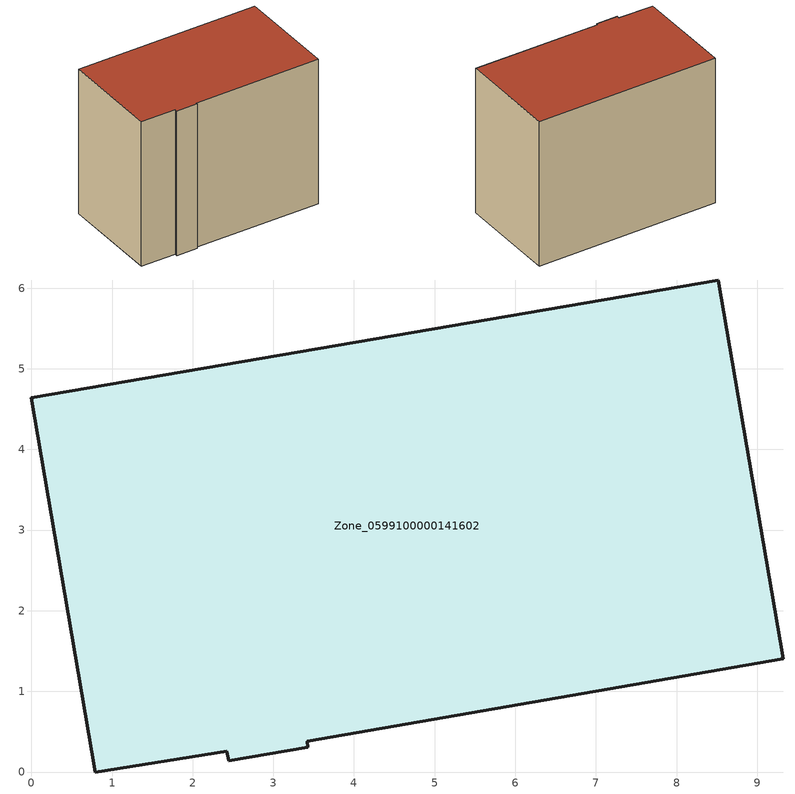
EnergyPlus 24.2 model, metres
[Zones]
Zone_0599100000141602
 floor ground (C_G): 2.42,0.26 0.79,0 0,4.64 8.52,6.1 9.32,1.41 3.42,0.38 3.43,0.31 2.44,0.14 z0
 wall outside (C_F): 8.52,6.1 0,4.64 0.79,0 2.42,0.26 2.44,0.14 3.43,0.31 3.42,0.38 9.32,1.41 8.52,6.1 z0:7.07
 roof outside (C_R): 2.44,0.14 3.43,0.31 3.42,0.38 9.32,1.41 8.52,6.1 0,4.64 0.79,0 2.42,0.26 z7.07
[BUILDING]
Pand.0599100000141602: North Axis=0; Terrain=City; Loads Convergence Tolerance Value=0.04; Temperature Convergence Tolerance Value=0.4; Solar Distribution=FullExterior; Maximum Number of Warmup Days=25; Minimum Number of Warmup Days=1
[Site:Location]
Rotterdam.The.Hague.AP_ZH_NLD Design_Conditions: Latitude=51.96; Longitude=4.45; Time Zone=1; Elevation=-4.5
[SITE:GROUNDTEMPERATURE:BUILDINGSURFACE]
18, 18, 18, 18, 18, 18, 18, 18, 18, 18, 18, 18
[MATERIAL] Thermal Absorptance=0.9; Solar Absorptance=0.7; Visible Absorptance=0.7
Name | Roughness | Thickness | Conductivity | Density | Specific Heat
G.TC.1946 | MediumSmooth | 0.15 | 1 | 540 | 1210
F.TC.1946 | Rough | 0.3 | 0.857143 | 1920 | 840
R.TC.1946 | MediumRough | 0.2 | 0.909091 | 1500 | 1000
[CONSTRUCTION]
C_G: G.TC.1946
C_F: F.TC.1946
C_R: R.TC.1946
[ZONE]
Zone_0599100000141602: Type=1; Multiplier=1; Ceiling Height=Autocalculate; Volume=Autocalculate; Floor Area=autocalculate; Part of Total Floor Area=Yes
[ZONEINFILTRATION:DESIGNFLOWRATE]
Infil_Zone_0599100000141602: Zone or ZoneList or Space or SpaceList=Zone_0599100000141602; Schedule=AlwaysOn; Design Flow Rate Calculation Method=Flow/Area; Flow Rate per Floor Area=0.003; Constant Term Coefficient=1; Temperature Term Coefficient=0; Velocity Term Coefficient=0; Velocity Squared Term Coefficient=0
[HVACTEMPLATE:ZONE:IDEALLOADSAIRSYSTEM]
Zone_0599100000141602: Maximum Heating Supply Air Temperature=50; Minimum Cooling Supply Air Temperature=13; Maximum Heating Supply Air Humidity Ratio=0.0156; Minimum Cooling Supply Air Humidity Ratio=0.0077; Heating Limit=NoLimit; Cooling Limit=NoLimit; Dehumidification Control Type=ConstantSensibleHeatRatio; Cooling Sensible Heat Ratio=0.7; Dehumidification Setpoint=60; Humidification Control Type=None; Humidification Setpoint=30; Outdoor Air Method=None; Outdoor Air Flow Rate per Person=0.00944; Outdoor Air Flow Rate per Zone Floor Area=0; Outdoor Air Flow Rate per Zone=0; Demand Controlled Ventilation Type=None; Outdoor Air Economizer Type=NoEconomizer; Heat Recovery Type=None; Sensible Heat Recovery Effectiveness=0.7; Latent Heat Recovery Effectiveness=0.65
[ZONECONTROL:THERMOSTAT]
ThermostatControl_Zone_0599100000141602: Zone or ZoneList=Zone_0599100000141602; Control Type Schedule=DualSetpointControlType; Control 1=Thermostat_Zone_0599100000141602; Temperature Difference Between Cutout And Setpoint=0
[THERMOSTATSETPOINT:DUALSETPOINT]
Thermostat_Zone_0599100000141602: Heating Setpoint Temperature Schedule=HeatingSetpoint_Zone_0599100000141602; Cooling Setpoint Temperature Schedule=CoolingSetpoint_Zone_0599100000141602
[SCHEDULE:COMPACT]
HeatingSetpoint_Zone_0599100000141602: Through: 12/31, For: AllDays, Until: 24:00, 21
CoolingSetpoint_Zone_0599100000141602: Through: 12/31, For: AllDays, Until: 24:00, 24
DualSetpointControlType: Through: 12/31, For: AllDays, Until: 24:00, 4
AlwaysOn: Through: 12/31, For: AllDays, Until: 24:00, 1
